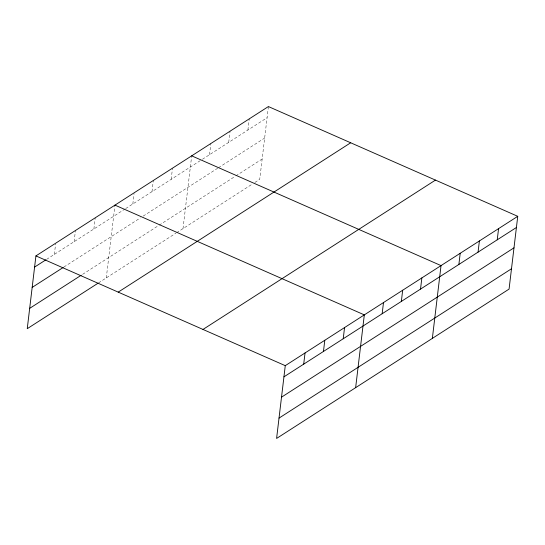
<?xml version="1.0" encoding="UTF-8"?>
<svg xmlns="http://www.w3.org/2000/svg" width="545" height="545" viewBox="0 0 545 545"><rect width="100%" height="100%" fill="white"/><g stroke="black" fill="none" stroke-linecap="round" stroke-linejoin="round"><path stroke-width="0.41" stroke-dasharray="2.73 2.04" d="M54.357 254.386L55.597 244.01M74.113 241.694L75.448 230.515M93.876 229.002L95.212 217.823M106.289 277.909L114.968 205.124M132.817 203.987L134.056 193.604M151.994 191.663L153.329 180.484M171.178 179.346L172.506 168.167M183.011 228.628L191.69 155.843M209.532 154.698L210.867 143.526M228.709 142.381L230.044 131.202M247.893 130.057L249.222 118.878M268.406 106.561L259.727 179.339L253.33 183.447M46.591 259.372L125.003 209.008M125.711 208.551L201.718 159.719M202.427 159.263L267.07 117.74M63.929 267.009L140.338 217.925M143.178 216.099L217.762 168.187M218.477 167.731L264.645 138.069M82.602 274.353L158.438 225.637M159.147 225.18L235.154 176.355M235.869 175.899L262.152 159.011M98.529 282.896L175.906 233.185M176.614 232.729L252.621 183.903"/><path stroke-width="0.82" d="M517.75 216.317L285.273 365.661L276.594 438.439L509.071 289.095L517.75 216.317L268.406 106.561L35.929 255.905L27.25 328.683L97.821 283.346M303.701 364.142L305.036 352.962M323.464 351.45L324.793 340.271M343.221 338.758L344.556 327.579M355.64 387.665L364.319 314.881L114.968 205.124M382.161 313.743L383.496 302.564M401.345 301.419L402.673 290.24M420.522 289.095L421.857 277.916M432.355 338.377L441.034 265.599L191.69 155.843M458.876 264.454L460.212 253.275M478.06 252.137L479.389 240.958M497.238 239.814L498.573 228.634M34.594 267.084L45.889 259.829M32.169 287.413L63.227 267.466M29.675 308.354L81.191 275.259M118.211 292.127L350.687 142.776M202.992 329.439L435.469 180.095M283.945 376.84L516.415 227.49M281.52 397.169L513.996 247.825M279.02 418.11L511.496 268.767M35.929 255.905L285.273 365.661"/></g></svg>
